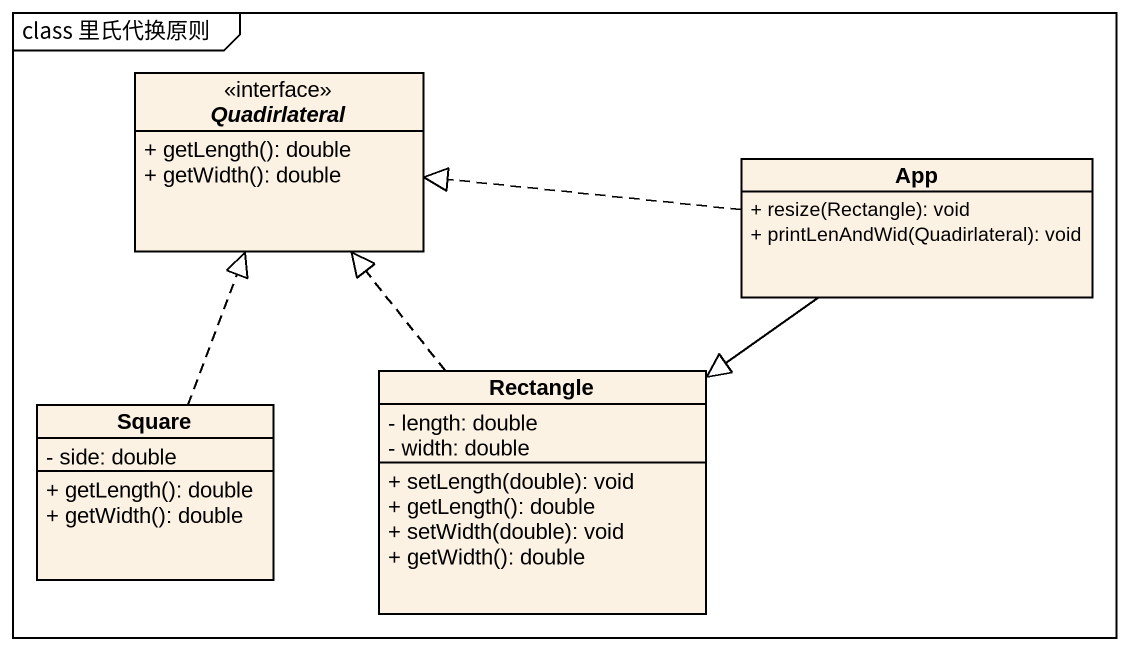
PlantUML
@startuml
mainframe class 里氏代换原则
hide circle
hide empty members
skinparam classAttributeIconSize 0
interface Quadirlateral {
  + getLength(): double
  + getWidth(): double
}
class App {
  + resize(Rectangle): void
  + printLenAndWid(Quadirlateral): void
}
class Square {
  - side: double
  + getLength(): double
  + getWidth(): double
}
class "Rectangle" as Rectangle_ {
  - length: double
  - width: double
  + setLength(double): void
  + getLength(): double
  + setWidth(double): void
  + getWidth(): double
}
App .left.|> Quadirlateral
App --|> Rectangle_
Square .up.|> Quadirlateral
Rectangle_ .up.|> Quadirlateral
@enduml
